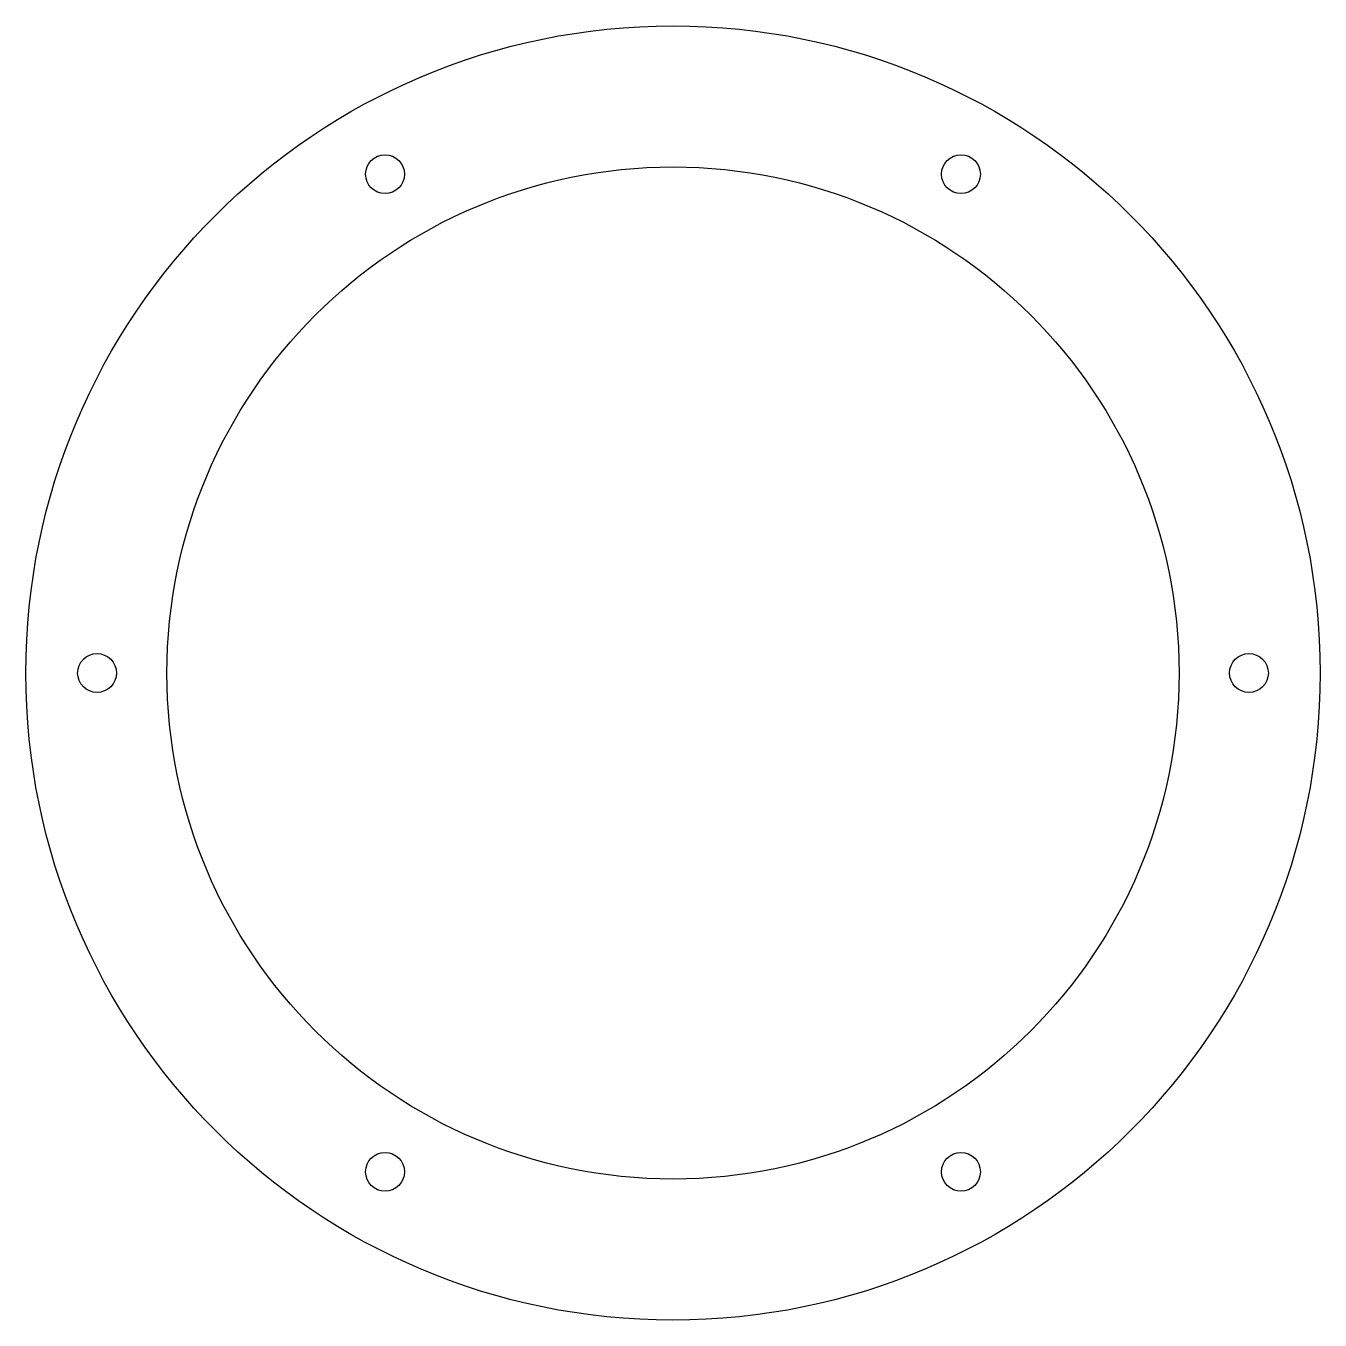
# Model space of a CAD drawing. Header units: millimetres. Extents: x -50 to 50, y -35 to 65.
import ezdxf

# ---------------------------------------------------------------- set-up
doc = ezdxf.new("R2010")
doc.units = ezdxf.units.MM
doc.layers.get('0').update_dxf_attribs({"linetype": 'CONTINUOUS'})

msp = doc.modelspace()

# ---------------------------------------------------------------- linework, layer by layer
for centre, radius in [((0, 15), 50), ((-22.25, 53.54), 1.5), ((22.25, 53.54), 1.5), ((0, 15), 39.1), ((-44.5, 15), 1.5), ((44.5, 15), 1.5), ((-22.25, -23.54), 1.5), ((22.25, -23.54), 1.5)]:
    msp.add_circle(centre, radius)

doc.saveas('drawing.dxf')
